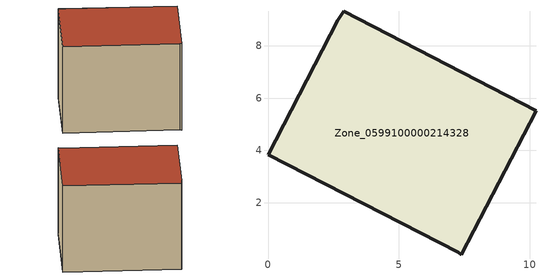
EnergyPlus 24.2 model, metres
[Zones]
Zone_0599100000214328
 floor ground (C_G): 7.38,0.02 7.26,0.11 0,3.83 2.67,8.96 2.89,9.31 10.23,5.51 z0
 wall outside (C_F): 7.26,0.11 7.38,0.02 10.23,5.51 2.89,9.31 2.67,8.96 0,3.83 7.26,0.11 z0:6.62
 roof outside (C_R): 2.67,8.96 0,3.83 7.26,0.11 7.38,0.02 10.23,5.51 2.89,9.31 z6.62
[BUILDING]
Pand.0599100000214328: North Axis=0; Terrain=City; Loads Convergence Tolerance Value=0.04; Temperature Convergence Tolerance Value=0.4; Solar Distribution=FullExterior; Maximum Number of Warmup Days=25; Minimum Number of Warmup Days=1
[Site:Location]
Rotterdam.The.Hague.AP_ZH_NLD Design_Conditions: Latitude=51.96; Longitude=4.45; Time Zone=1; Elevation=-4.5
[SITE:GROUNDTEMPERATURE:BUILDINGSURFACE]
18, 18, 18, 18, 18, 18, 18, 18, 18, 18, 18, 18
[MATERIAL] Thermal Absorptance=0.9; Solar Absorptance=0.7; Visible Absorptance=0.7
Name | Roughness | Thickness | Conductivity | Density | Specific Heat
G.TC.1946-1964 | MediumSmooth | 0.15 | 1 | 540 | 1210
F.TC.1946-1964 | Rough | 0.3 | 0.857143 | 1920 | 840
R.TC.1946-1964 | MediumRough | 0.2 | 0.235294 | 1500 | 1000
[CONSTRUCTION]
C_G: G.TC.1946-1964
C_F: F.TC.1946-1964
C_R: R.TC.1946-1964
[ZONE]
Zone_0599100000214328: Type=1; Multiplier=1; Ceiling Height=Autocalculate; Volume=Autocalculate; Floor Area=autocalculate; Part of Total Floor Area=Yes
[ZONEINFILTRATION:DESIGNFLOWRATE]
Infil_Zone_0599100000214328: Zone or ZoneList or Space or SpaceList=Zone_0599100000214328; Schedule=AlwaysOn; Design Flow Rate Calculation Method=Flow/Area; Flow Rate per Floor Area=0.003; Constant Term Coefficient=1; Temperature Term Coefficient=0; Velocity Term Coefficient=0; Velocity Squared Term Coefficient=0
[HVACTEMPLATE:ZONE:IDEALLOADSAIRSYSTEM]
Zone_0599100000214328: Maximum Heating Supply Air Temperature=50; Minimum Cooling Supply Air Temperature=13; Maximum Heating Supply Air Humidity Ratio=0.0156; Minimum Cooling Supply Air Humidity Ratio=0.0077; Heating Limit=NoLimit; Cooling Limit=NoLimit; Dehumidification Control Type=ConstantSensibleHeatRatio; Cooling Sensible Heat Ratio=0.7; Dehumidification Setpoint=60; Humidification Control Type=None; Humidification Setpoint=30; Outdoor Air Method=None; Outdoor Air Flow Rate per Person=0.00944; Outdoor Air Flow Rate per Zone Floor Area=0; Outdoor Air Flow Rate per Zone=0; Demand Controlled Ventilation Type=None; Outdoor Air Economizer Type=NoEconomizer; Heat Recovery Type=None; Sensible Heat Recovery Effectiveness=0.7; Latent Heat Recovery Effectiveness=0.65
[ZONECONTROL:THERMOSTAT]
ThermostatControl_Zone_0599100000214328: Zone or ZoneList=Zone_0599100000214328; Control Type Schedule=DualSetpointControlType; Control 1=Thermostat_Zone_0599100000214328; Temperature Difference Between Cutout And Setpoint=0
[THERMOSTATSETPOINT:DUALSETPOINT]
Thermostat_Zone_0599100000214328: Heating Setpoint Temperature Schedule=HeatingSetpoint_Zone_0599100000214328; Cooling Setpoint Temperature Schedule=CoolingSetpoint_Zone_0599100000214328
[SCHEDULE:COMPACT]
HeatingSetpoint_Zone_0599100000214328: Through: 12/31, For: AllDays, Until: 24:00, 21
CoolingSetpoint_Zone_0599100000214328: Through: 12/31, For: AllDays, Until: 24:00, 24
DualSetpointControlType: Through: 12/31, For: AllDays, Until: 24:00, 4
AlwaysOn: Through: 12/31, For: AllDays, Until: 24:00, 1
